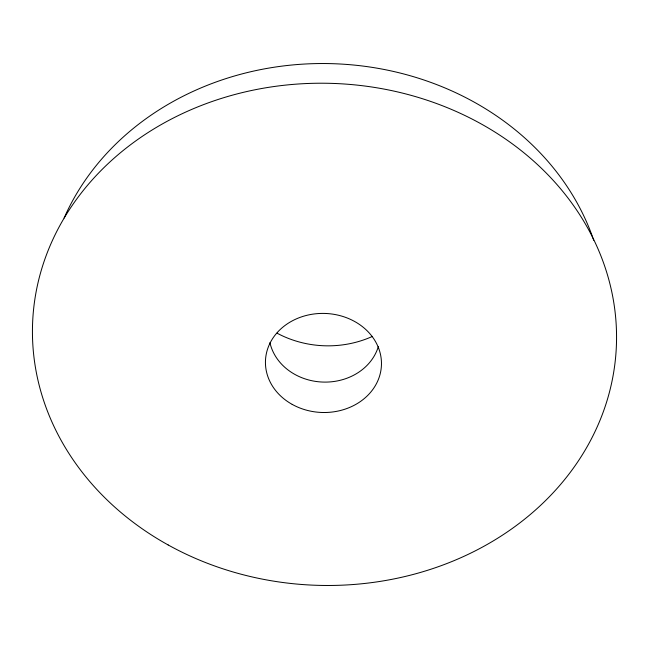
<?xml version="1.0" encoding="UTF-8"?>
<svg xmlns="http://www.w3.org/2000/svg" width="649" height="649" viewBox="0 0 649 649"><rect width="100%" height="100%" fill="white"/><g stroke="black" fill="none" stroke-linecap="round" stroke-linejoin="round"><path stroke-width="0.97" d="M378.351 346.525A55.619 48.148 2.1 0 1 322.813 382.066A55.619 48.148 2.1 0 1 269.927 342.656M372.534 336.369A99.013 88.767 2.1 0 1 277.009 333.148M64.105 218.04A279.849 243.748 2.1 0 1 65.208 215.565M65.581 214.738A279.849 243.748 2.1 0 1 336.141 63.813A279.849 243.748 2.1 0 1 592.529 236.885M592.829 237.737A279.849 243.748 2.1 0 1 593.713 240.292M292.204 404.392A58.021 49.535 2.1 0 0 381.409 365.768A58.021 49.535 2.1 0 0 296.747 318.708A58.021 49.535 2.1 0 0 292.204 404.392M168.172 544.965A292.107 251.066 2.1 0 0 616.307 347.499A292.107 251.066 2.1 0 0 189.021 110.59A292.107 251.066 2.1 0 0 168.172 544.965"/></g></svg>
